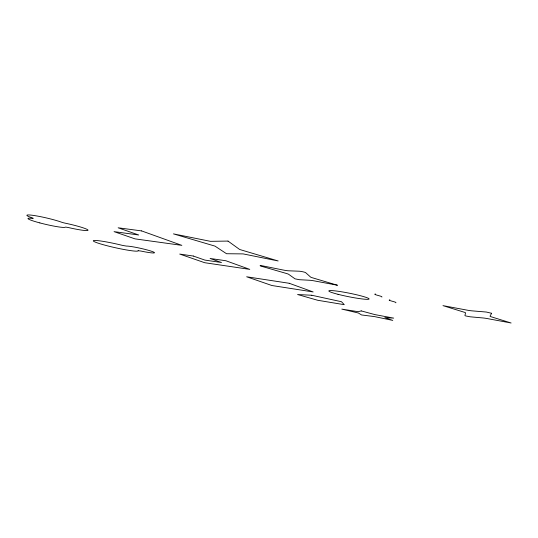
<?xml version="1.0" encoding="UTF-8"?>
<svg xmlns="http://www.w3.org/2000/svg" width="538" height="538" viewBox="0 0 538 538"><rect width="100%" height="100%" fill="white"/><g stroke="black" fill="none" stroke-linecap="round" stroke-linejoin="round"><path stroke-width="0.81" d="M381.899 297.097C383.386 296.25 371.987 294.515 375.376 293.93M395.881 302.8C397.555 302.1 386.311 300.271 389.855 299.854M491.577 313.284L490.051 316.183A6.853 0.632 10.5 0 0 491.436 316.855L511.1 322.995L488.887 318.873A6.57 0.578 10.6 0 0 483.057 317.965L470.084 316.795L465.693 315.94L464.926 315.598L465.538 312.86A6.664 0.605 10.7 0 0 464.065 312.181L442.976 305.638L465.935 309.922A6.954 0.659 10.6 0 0 472.008 310.85L486.413 312.047L491.577 313.284M138.111 250.701L138.111 250.721A22.959 1.95 12.6 0 1 113.774 247.372A22.959 1.95 12.6 0 1 93.706 240.553A22.959 1.95 12.6 0 1 122.388 245.382L126.349 246.074A14.862 1.291 12.5 0 1 143.021 248.899A14.862 1.291 12.5 0 1 154.453 252.793A14.862 1.291 12.5 0 1 141.01 251.071L138.131 250.688M337.339 285.201L315.261 281.078A6.638 0.625 11.5 0 0 309.834 280.271L299.478 279.713L295.039 278.852L288.698 274.34A6.779 0.652 11.7 0 0 286.411 273.472L261.414 266.249A3.504 0.343 11.8 0 1 260.271 265.631A3.504 0.343 11.8 0 1 263.344 266.021L282.981 269.982A7.075 0.706 11.7 0 0 288.603 270.802L299.242 271.213A3.578 0.363 11.6 0 1 302.928 271.798A3.578 0.363 11.6 0 1 305.665 272.658L310.534 277.023A6.92 0.679 11.5 0 0 312.753 277.884L337.339 285.221M361.213 310.897L358.214 311.71L341.825 309.108L358.389 313.015L361.583 314.959L374.623 316.62L392.76 320.406L384.892 317.635L393.681 318.119L374.831 314.596L361.213 310.897M228.011 241.078L210.425 241.327L173.451 233.875L214.985 246.122L226.538 253.728L243.122 253.902L278.159 260.964L239.666 249.484L228.011 241.078M311.798 295.261L297.588 294.515L317.689 300.271L344.253 304.676L341.495 301.737L311.798 295.261M141.615 230.91L118.158 227.796L138.676 234.985L114.069 231.643L134.971 238.859L181.844 245.362L141.615 230.91M193.29 256.034L179.712 254.071L204.736 262.719L249.766 269.377L225.893 260.748L210.102 258.469L221.468 262.51L204.85 260.083L193.29 256.034M289.229 283.284L246.66 276.781L271.878 285.517L313.143 291.946L289.229 283.284M338.046 294.32A20.518 1.789 11.3 0 0 369.061 299.041A20.518 1.789 11.3 0 0 339.794 291.509A20.518 1.789 11.3 0 0 338.046 294.32M39.846 222.907A19.099 1.728 13 0 0 65.212 227.177A4.075 0.37 12.9 0 1 69.207 227.729A19.281 1.796 13 0 0 87.929 229.975A19.281 1.796 13 0 0 65.522 223.243A4.284 0.403 13 0 1 61.366 222.133A19.704 1.836 13.1 0 0 33.659 215.449A19.704 1.836 13.1 0 0 32.152 217.836A4.237 0.383 13.2 0 1 32.327 218.394A19.099 1.728 13 0 0 39.846 222.907"/></g></svg>
